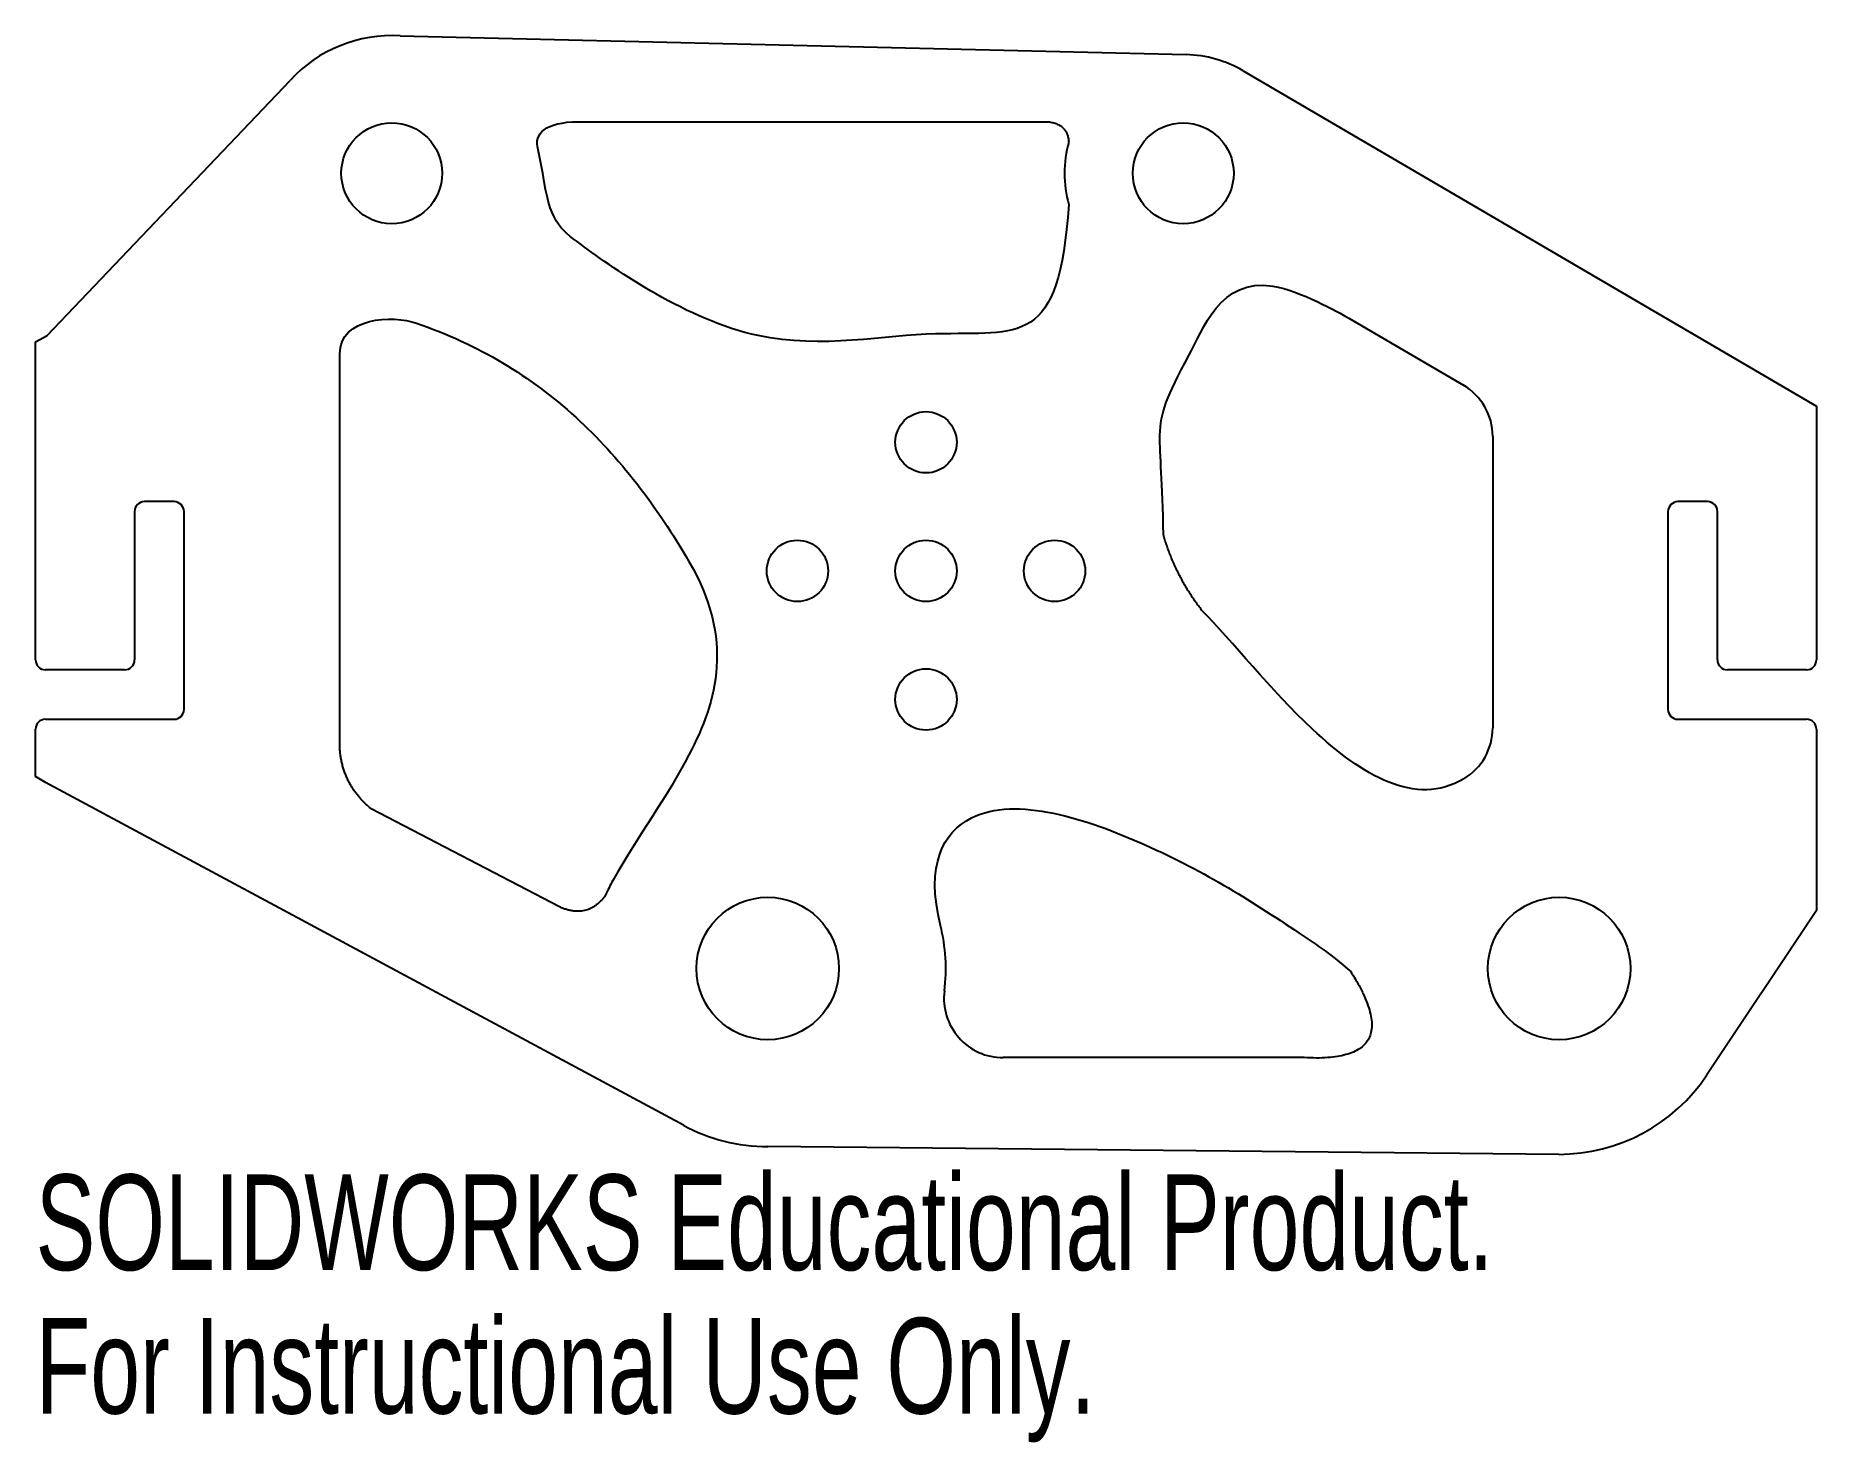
# Model space of a CAD drawing. Header units: millimetres. Extents: x -45 to 45, y -44.1 to 27.1.
import ezdxf

# ---------------------------------------------------------------- set-up
doc = ezdxf.new("R2010")
doc.units = ezdxf.units.MM
doc.styles.add('SLDTEXTSTYLE0', font='TXT', dxfattribs={"width": 0.7})

msp = doc.modelspace()

# ---------------------------------------------------------------- linework, layer by layer
at = {"color": 7, "linetype": 'Continuous', "lineweight": 25}
for p, q in [((-26.576, 27.046), (13.143, 26.098)), ((16.03, 25.279), (45, 8.327)), ((-44.409, 11.896), (-32.14, 24.791)), ((-17.26, 22.704), (6.17, 22.704)), ((-19.37, 20.1), (-19.634, 21.454)), ((21.362, 12.78), (27.157, 9.389)), ((-45, 11.572), (-44.409, 11.896)), ((-45, -4.5), (-45, 11.572)), ((-29.624, -9.004), (-29.624, 10.971)), ((45, 8.327), (45, -4.5)), ((28.642, 6.799), (28.642, -7.935)), ((-40, 3), (-40, -4.5)), ((-38, 3.5), (-39.5, 3.5)), ((-37.5, -7), (-37.5, 3)), ((37.5, 3), (37.5, -7)), ((39.5, 3.5), (38, 3.5)), ((40, -4.5), (40, 3)), ((-40.5, -5), (-44.5, -5)), ((44.5, -5), (40.5, -5)), ((-45, -10.392), (-45, -8)), ((-44.5, -7.5), (-38, -7.5)), ((38, -7.5), (44.5, -7.5)), ((45, -8), (45, -17.171)), ((-44.5, -10.692), (-45, -10.392)), ((-12.262, -28.027), (-44.5, -10.692)), ((-18.526, -16.987), (-28.033, -12.031)), ((45, -17.171), (39.469, -25.48)), ((19.106, -24.607), (3.905, -24.607)), ((31.977, -29.494), (-8, -29.1))]:
    msp.add_line(p, q, dxfattribs=at)
for centre, radius in [((-27, 20.1), 2.55), ((13, 20.1), 2.55), ((0, 6.5), 1.55), ((-6.5, 0), 1.55), ((0, 0), 1.55), ((6.5, 0), 1.55), ((0, -6.5), 1.55), ((-8, -20.1), 3.6), ((32, -20.1), 3.6)]:
    msp.add_circle(centre, radius, dxfattribs=at)
for centre, radius, start, end in [((-27, 20.1), 6.959, 86.5068, 137.61518), ((13, 20.1), 6, 59.66608, 88.63312), ((13, 20.1), 6, 164.75722, 195.24278), ((25.642, 6.799), 3, 360, 59.66608), ((-39.5, 3), 0.5, 90, 180), ((-38, 3), 0.5, 0, 90), ((38, 3), 0.5, 90, 180), ((39.5, 3), 0.5, 0, 90), ((-44.5, -4.5), 0.5, 180, 270), ((-40.5, -4.5), 0.5, 270, 0), ((40.5, -4.5), 0.5, 180, 270), ((44.5, -4.5), 0.5, 270, 0), ((-38, -7), 0.5, 270, 0), ((38, -7), 0.5, 180, 270), ((-44.5, -8), 0.5, 90, 180), ((25.642, -7.935), 3, 300.93798, 0), ((44.5, -8), 0.5, 0, 90), ((-8, -20.1), 9, 150.33783, 155.70628), ((-8, -20.1), 9, 352.78478, 14.00256), ((3.905, -21.607), 3, 172.78478, 270), ((31.977, -20.494), 9, 270, 326.35256), ((-8, -20.1), 9, 241.73271, 270)]:
    msp.add_arc(centre, radius, start, end, dxfattribs=at)
for points, degree in [([(-19.634, 21.454), (-19.785, 22.226), (-19.02, 22.76), (-17.26, 22.704)], 3), ([(6.17, 22.704), (7.161, 22.588), (7.211, 21.677)], 2), ([(7.211, 18.523), (6.75, 11.295), (4.764, 12.081), (0.479, 11.98)], 3), ([(-29.624, 10.971), (-29.624, 12.837), (-26.934, 12.945), (-25.752, 12.526)], 3), ([(13.931, -1.98), (12.603, -0.263), (11.996, 1.824)], 2), ([(-28.033, -12.031), (-29.476, -10.873), (-29.624, -9.004)], 2), ([(-16.203, -16.397), (-17.074, -17.634), (-18.526, -16.987)], 2), ([(21.464, -20.257), (24.439, -24.906), (19.106, -24.607)], 2)]:
    msp.add_open_spline(points, degree=degree, dxfattribs=at)
for points, knots in [([(0.479, 11.98), (-2.016, 11.921), (-8.861, 10.403), (-17.874, 16.758), (-19.003, 17.678), (-19.37, 20.1)], [0, 0, 0, 0, 0.343264, 0.7246942, 0.96482, 0.96482, 0.96482, 0.96482]), ([(13.287, 10.88), (13.984, 12.165), (15.303, 16.232), (20.814, 13.088), (21.362, 12.78)], [0.0492038, 0.0492038, 0.0492038, 0.0492038, 0.6749383, 1, 1, 1, 1]), ([(-25.752, 12.526), (-22.62, 11.452), (-17.397, 8.26), (-13.611, 3.281), (-11.98, 0.479)], [0, 0, 0, 0, 0.4441919, 0.8784721, 0.8784721, 0.8784721, 0.8784721]), ([(11.996, 1.824), (11.973, 4.537), (11.597, 7.388), (12.155, 8.793), (13.287, 10.88)], [0.0829602, 0.0829602, 0.0829602, 0.0829602, 0.4161733, 0.8061014, 0.8061014, 0.8061014, 0.8061014]), ([(-11.98, 0.479), (-9.686, -3.463), (-11.192, -8.869), (-14.492, -13.313), (-15.821, -15.646)], [0, 0, 0, 0, 0.568639, 1, 1, 1, 1]), ([(27.184, -10.508), (24.749, -11.968), (19.755, -8.972), (15.46, -3.55), (13.931, -1.98)], [0.2391923, 0.2391923, 0.2391923, 0.2391923, 0.5745999, 0.8570415, 0.8570415, 0.8570415, 0.8570415]), ([(0.733, -17.922), (-0.031, -14.862), (2.281, -10.601), (11.869, -13.769), (17.279, -17.213), (20.742, -19.59), (21.464, -20.257)], [0.1129955, 0.1129955, 0.1129955, 0.1129955, 0.3010128, 0.595973, 0.9034325, 1, 1, 1, 1])]:
    msp.add_open_spline(points, degree=3, knots=knots, dxfattribs=at)

# ---------------------------------------------------------------- texts
at = {"color": 7, "linetype": 'Continuous', "char_height": 4.83362, "attachment_point": 1, "style": 'SLDTEXTSTYLE0'}
for s, insert in [('SOLIDWORKS Educational Product.', (-45, -30.513)), ('For Instructional Use Only.', (-45, -37.764))]:
    msp.add_mtext(s, dxfattribs=dict(at, insert=insert))

doc.saveas('drawing.dxf')
